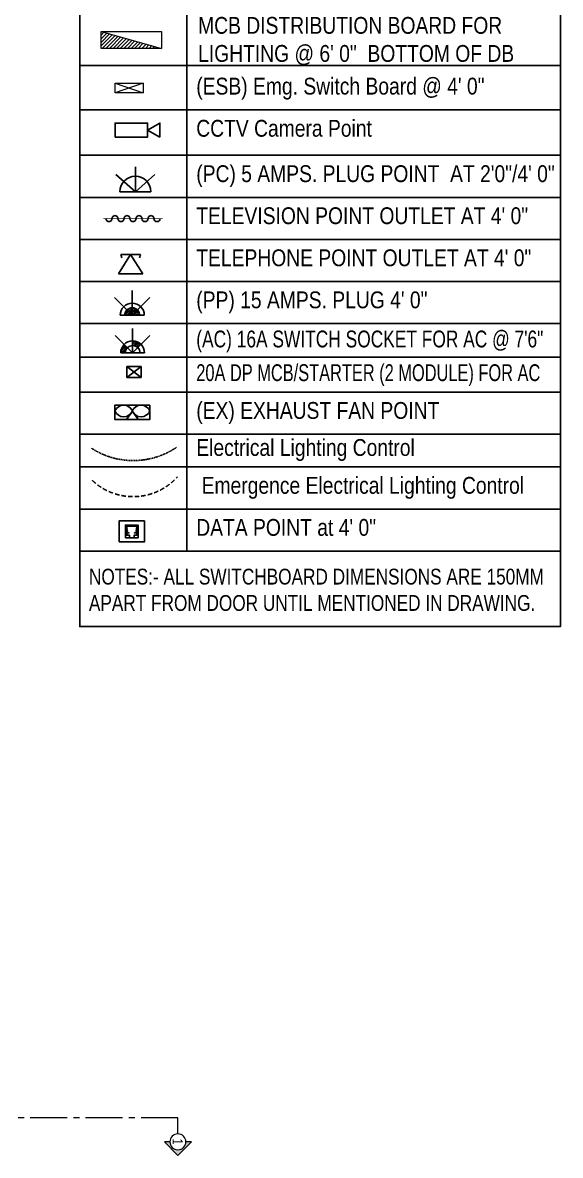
# Model space of a CAD drawing. Header units: inches. Extents: x 822859 to 1009930, y 496782 to 576896.
# Drawn here: x 847829 to 856026, y 516506 to 533772 of the extents above; entities that cross this region are included whole.
import ezdxf
from ezdxf.enums import TextEntityAlignment as Align

# ---------------------------------------------------------------- set-up
doc = ezdxf.new("R2010")
doc.units = ezdxf.units.IN
doc.header["$LTSCALE"] = 750
doc.header["$MEASUREMENT"] = 0
for name, pattern in [('CENTER', [2, 1.25, -0.25, 0.25, -0.25]), ('CENTER2', [1.125, 0.75, -0.125, 0.125, -0.125]), ('DASHED', [0.75, 0.5, -0.25]), ('HIDDEN', [0.375, 0.25, -0.125])]:
    doc.linetypes.add(name, pattern=pattern)
for name, color, linetype in [('AC 2 MODULE SWITCH', 6, 'DASHED'), ('CS SHEET', 7, 'Continuous'), ('E-45 exhaust fan point', 5, 'Continuous'), ('E-49 5A plug point', 150, 'Continuous'), ('E-50 15A plug point', 1, 'Continuous'), ('E-51 15 A AC PLUG POINT', 6, 'Continuous'), ('E-55 telephone point', 6, 'Continuous'), ('E-56 television point', 4, 'Continuous'), ('E-electrical panel', 95, 'Continuous'), ('ELE.datapoint', 103, 'Continuous'), ('PE-BULLET CAMERA', 5, 'Continuous'), ('PE-E-Electrical Control', 150, 'HIDDEN'), ('PE-E-Electrical Control_Emg.', 1, 'HIDDEN')]:
    doc.layers.add(name, color=color, linetype=linetype)
doc.layers.add('EL-E-47 switch board_Emg.', color=3, linetype='Continuous', lineweight=9)
doc.layers.add('SECTION LINE', color=14, linetype='CENTER', lineweight=9)
doc.styles.add('125', font='swisscl.ttf', dxfattribs={"height": 125})
doc.styles.add('NARROW', font='ARIALN.TTF', dxfattribs={"height": 2.25})

# ---------------------------------------------------------------- blocks, each defined once
blk = doc.blocks.new('section sym.')
h = blk.add_hatch(color=256)
h.dxf.hatch_style = 1
h.paths.add_polyline_path([(-240, 90), (-240, 153), (-393, 0), (-240, -153), (-240, -90, -0.414214), (-330, 0, -0.414214)])
at = {"layer": 'SECTION LINE', "linetype": 'Continuous'}
blk.add_line((-150, 0), (0, 0), dxfattribs=at)
blk.add_lwpolyline([(-240, -90), (-240, -153), (-393, 0), (-240, 153), (-240, 90)], dxfattribs=at)
blk.add_circle((-240, 0), 90, dxfattribs=at)
blk = doc.blocks.new('A$C37e82350')
at = {"layer": 'SECTION LINE', "linetype": 'CENTER2'}
blk.add_lwpolyline([(46181, 15657), (46124, 15657), (46124, -11420), (46168, -11420)], dxfattribs=at)
at = {"layer": 'SECTION LINE', "xscale": -1.347826086956522, "yscale": 1.347826086956522, "zscale": 1.347826086956522}
blk.add_blockref('section sym.', (46168, 15657, 0), dxfattribs=at)
at = {"layer": 'SECTION LINE', "style": '125'}
blk.add_text('1', height=155, dxfattribs=at).set_placement((46487, 15654, 0), align=Align.MIDDLE)
blk = doc.blocks.new('DRHASHGSDG')
at = {"color": 2, "rotation": 270}
blk.add_blockref('A$C37e82350', (3913, 9182), dxfattribs=at)
blk = doc.blocks.new('LDB')
at = {"lineweight": 13}
h = blk.add_hatch(dxfattribs=at)
h.set_pattern_fill('ANSI31', color=1, scale=219.119764)
h.set_pattern_definition([(45, (-422.566, 0), (-19.3676, 19.3676), [])])
h.paths.add_polyline_path([(-423, 183), (-423, 0), (228, 0)])
at = {"color": 1, "lineweight": 13}
blk.add_line((-423, 183), (228, 0), dxfattribs=at)
blk.add_lwpolyline([(-423, 183), (228, 183), (228, 0), (-423, 0)], close=True, dxfattribs=at)
blk = doc.blocks.new('P-01')
for p, q in [((-0.5, 0), (-0.5, 3.09)), ((-0.5, 0), (-2.91, 2.12)), ((-0.5, 0), (1.91, 2.12)), ((1.41, 0), (-2.41, 0))]:
    blk.add_line(p, q)
blk.add_arc((-0.5, 0), 1.91, 0.0293, 179.9707)
blk = doc.blocks.new('TV-02')
at = {"const_width": 0.171}
blk.add_lwpolyline([(4.52, 0), (-6.36, 0)], dxfattribs=at)
at = {"ltscale": 100}
for centre, major_axis, start_param, end_param in [((-5.34, 0), (0.39, 0.39), 5.497787, 8.63938), ((-3.13, 0), (0.39, 0.39), 5.497787, 8.63938), ((-0.92, 0), (0.39, 0.39), 5.497787, 8.63938), ((0.18, 0), (0.39, 0.39), 2.356194, 5.497787), ((1.28, 0), (-0.39, 0.39), 3.926991, 7.068583), ((2.39, 0), (0.39, 0.39), 2.356194, 5.497787), ((3.49, 0), (-0.39, 0.39), 3.926991, 7.068583), ((-4.23, 0), (0.39, 0.39), 2.356194, 5.497787), ((-2.03, 0), (-0.39, 0.39), 0.785398, 3.926991)]:
    blk.add_ellipse(centre, major_axis=major_axis, ratio=1, start_param=start_param, end_param=end_param, dxfattribs=at)
blk = doc.blocks.new('TP-01')
for p, q in [((0.01, 3.04), (-1.94, 0)), ((-1.53, 3.04), (1.56, 3.04)), ((-1.39, 2.51), (-1.53, 3.04)), ((1.94, 0), (0.01, 3.04)), ((1.56, 3.04), (1.38, 2.52)), ((-1.94, 0), (1.94, 0))]:
    blk.add_line(p, q)
blk = doc.blocks.new('PP-01')
h = blk.add_hatch()
h.set_pattern_fill('ANSI31', color=256, scale=1.635026, style=0)
h.set_pattern_definition([(45, (-4840.0876, -743.28332), (-0.14451727, 0.14451727), [])])
edge = h.paths.add_edge_path()
edge.add_ellipse((0, 0), major_axis=(0.861, 0.861), ratio=1, start_angle=90, end_angle=135)
edge.add_line((-1.22, 0), (0, 0))
edge.add_line((0, 0), (-0.86, 0.86))
edge = h.paths.add_edge_path()
edge.add_line((0, 0), (0, 1.22))
edge.add_ellipse((0, 0), major_axis=(0.861, 0.861), ratio=1, start_angle=45, end_angle=90)
edge.add_line((-0.86, 0.86), (0, 0))
edge = h.paths.add_edge_path()
edge.add_line((0, 0), (0.86, 0.86))
edge.add_ellipse((0, 0), major_axis=(0.861, 0.861), ratio=1, start_angle=0, end_angle=45)
edge.add_line((0, 1.22), (0, 0))
edge = h.paths.add_edge_path()
edge.add_ellipse((0, 0), major_axis=(0.861, 0.861), ratio=1, start_angle=-45, end_angle=0)
edge.add_line((0.86, 0.86), (0, 0))
edge.add_line((0, 0), (1.22, 0))
for p, q in [((0, 0), (0, 4.04)), ((0, 0), (-2.86, 2.86)), ((0, 0), (2.86, 2.86)), ((-1.96, 0), (1.96, 0))]:
    blk.add_line(p, q)
for radius in [1.96, 1.22]:
    blk.add_arc((0, 0), radius, 0, 180)
blk = doc.blocks.new('EF-01')
for p in [(-0.84, 0), (0.84, 0)]:
    blk.add_line(p, (0, 1.24))
blk.add_lwpolyline([(-2.52, 2.1), (2.52, 2.1), (2.52, 0), (-2.52, 0)], close=True)
for centre, start, end in [((-1.26, 0.74), 21.796, 158.204), ((1.26, 0.74), 21.796, 158.204), ((-1.26, 1.75), 201.796, 338.204), ((1.26, 1.75), 201.796, 338.204)]:
    blk.add_arc(centre, 1.36, start, end)
blk = doc.blocks.new('NETWORK POINT')
at = {"layer": 'ELE.datapoint'}
blk.add_line((-1.18, 0.72), (1.18, 0.72), dxfattribs=at)
for points in [[(-3, 4.5), (3, 4.5), (3, -0.5), (-3, -0.5)], [(-1.5, 3.5), (1.5, 3.5), (1.5, 0.5), (-1.5, 0.5)]]:
    blk.add_lwpolyline(points, close=True, dxfattribs=at)
for points in [[(-0.54, 3.5), (-0.54, 2.91), (-1.18, 2.91), (-1.18, 2.35), (-0.64, 2.35), (-1.18, 2.35), (-1.18, 1.87), (-0.96, 1.87), (-1.18, 1.87), (-1.18, 1.41), (-1.04, 1.41), (-1.18, 1.41), (-1.18, 0.97), (-1.09, 0.97), (-1.18, 0.97), (-1.18, 0.72)], [(0.54, 3.5), (0.54, 2.91), (1.18, 2.91), (1.18, 2.35), (0.64, 2.35), (1.18, 2.35), (1.18, 1.87), (0.96, 1.87), (1.18, 1.87), (1.18, 1.41), (1.04, 1.41), (1.18, 1.41), (1.18, 0.97), (1.09, 0.97), (1.18, 0.97), (1.18, 0.72)]]:
    blk.add_lwpolyline(points, dxfattribs=at)
blk = doc.blocks.new('A$C04D027DF')
at = {"layer": 'ELE.datapoint', "xscale": -6.066560696301166, "yscale": 6.066560696304803, "zscale": 6.066560696306078}
blk.add_blockref('NETWORK POINT', (0, 3), dxfattribs=at)
blk = doc.blocks.new('AC POINT')
at = {"layer": 'E-51 15 A AC PLUG POINT'}
h = blk.add_hatch(dxfattribs=at)
h.set_pattern_fill('ANSI31', color=256, scale=3.615362, style=0)
h.set_pattern_definition([(135, (0, 0.11503), (-0.28322, -0.28322), [])])
edge = h.paths.add_edge_path()
edge.add_ellipse((0, 0.12), major_axis=(1.69, -1.69), ratio=1, start_angle=270, end_angle=315)
edge.add_line((0, -2.27), (0, -3.73))
edge.add_ellipse((0, 0.12), major_axis=(2.72, -2.72), ratio=1, start_angle=270, end_angle=315, ccw=False)
edge.add_line((-2.72, -2.6), (-1.69, -1.57))
edge = h.paths.add_edge_path()
edge.add_ellipse((0, 0.12), major_axis=(1.69, -1.69), ratio=1, start_angle=180, end_angle=225)
edge.add_line((-2.39, 0.12), (-3.85, 0.12))
edge.add_ellipse((0, 0.12), major_axis=(2.72, -2.72), ratio=1, start_angle=180, end_angle=225, ccw=False)
edge.add_line((-2.72, 2.83), (-1.69, 1.8))
for p, q in [((0, 0.12), (-5.6, 5.72)), ((0, -3.73), (0, 3.96)), ((0, 0.12), (-7.92, 0.12)), ((0, 0.12), (-5.6, -5.49))]:
    blk.add_line(p, q, dxfattribs=at)
at = {"layer": 'E-51 15 A AC PLUG POINT', "extrusion": (0, 0, -1)}
for major_axis in [(-2.72, 2.72), (-1.69, 1.69)]:
    blk.add_ellipse((0, 0.12), major_axis=major_axis, ratio=1, start_param=3.926991, end_param=7.068583, dxfattribs=at)
blk = doc.blocks.new('AC SWITCH')
at = {"layer": 'AC 2 MODULE SWITCH', "color": 5, "linetype": 'ByBlock'}
for p, q in [((0, 2.95), (4.5, -2.95)), ((0, -2.95), (4.5, 2.95))]:
    blk.add_line(p, q, dxfattribs=at)
blk.add_lwpolyline([(0, 2.95), (4.5, 2.95), (4.5, -2.95), (0, -2.95)], close=True, dxfattribs=at)
blk = doc.blocks.new('EL-E-47 switch board_Emg.')
at = {"layer": 'EL-E-47 switch board_Emg.'}
for p, q in [((-38.1, -114.3), (38.1, 114.3)), ((-38.1, 114.3), (38.1, -114.3))]:
    blk.add_line(p, q, dxfattribs=at)
blk.add_lwpolyline([(-38.1, -114.3), (-38.1, 114.3), (38.1, 114.3), (38.1, -114.3)], close=True, dxfattribs=at)
blk = doc.blocks.new('IP BULLET CAMERA')
at = {"layer": 'PE-BULLET CAMERA', "color": 7}
for points in [[(0, 55.5), (256.4, 55.5), (256.4, -55.5), (0, -55.5), (0, 55.5)], [(354.1, 55.5), (354.1, -55.5), (256.4, 0), (354.1, 55.5)]]:
    blk.add_lwpolyline(points, dxfattribs=at)
blk = doc.blocks.new('zw$BD4E')
at = {"layer": 'CS SHEET'}
for p, q in [((0, -53865), (0, 0)), ((4531, -53865), (4531, -2178)), ((0, -33302), (20358, -33302)), ((0, -35173), (20358, -35173)), ((0, -37100), (20358, -37100)), ((0, -37100), (20358, -37100)), ((0, -38881), (20358, -38881)), ((0, -40663), (20358, -40663)), ((0, -42445), (20358, -42445)), ((0, -44227), (20358, -44227)), ((0, -45655), (20358, -45655)), ((0, -47128), (20358, -47128)), ((0, -47128), (20358, -47128)), ((0, -48910), (20358, -48910)), ((20358, -50302), (0, -50302)), ((0, -52083), (20358, -52083)), ((0, -53865), (20358, -53865))]:
    blk.add_line(p, q, dxfattribs=at)
for points in [[(20358, -2178), (20358, -53865)], [(0, -47128), (20358, -47128)]]:
    blk.add_lwpolyline(points, dxfattribs=at)
blk.add_lwpolyline([(20358, -53865), (0, -53865), (0, -57061), (20358, -57061)], close=True, dxfattribs=at)
at = {"layer": 'PE-E-Electrical Control', "ltscale": 0.25}
blk.add_arc((2268, -46756), 3274, 237.3197, 304.0478, dxfattribs=at)
at = {"layer": 'PE-E-Electrical Control_Emg.'}
blk.add_arc((2259, -49036), 2522, 226.7881, 317.9701, dxfattribs=at)
at = {"layer": 'AC 2 MODULE SWITCH', "linetype": 'ByBlock', "xscale": 102.725356955597, "yscale": 102.725356955597, "zscale": 102.725356955597, "rotation": 270.0000000000359}
blk.add_blockref('AC SWITCH', (2302, -46048), dxfattribs=at)
at = {"layer": 'E-45 exhaust fan point', "xscale": -292.3712425155171, "yscale": 292.3712425155171, "zscale": 292.3712425155171}
blk.add_blockref('EF-01', (2227, -48294), dxfattribs=at)
at = {"layer": 'E-49 5A plug point', "xscale": -342.4045666564999, "yscale": 342.4045666564999, "zscale": 434.8537996556955}
blk.add_blockref('P-01', (2186, -38641), dxfattribs=at)
at = {"layer": 'E-50 15A plug point', "xscale": 261.0963359383716, "yscale": 261.0963359383716, "zscale": 331.5923466432117}
blk.add_blockref('PP-01', (2222, -43876), dxfattribs=at)
at = {"layer": 'E-51 15 A AC PLUG POINT', "xscale": 130.8742063751401, "yscale": 130.8742063751401, "zscale": 130.8742063751401, "rotation": 270.0000000000359}
blk.add_blockref('AC POINT', (2223, -45466), dxfattribs=at)
at = {"layer": 'E-55 telephone point', "xscale": -268.5549310990398, "yscale": 268.5549310858048, "zscale": 341.0647624888981}
blk.add_blockref('TP-01', (2155, -42114), dxfattribs=at)
at = {"layer": 'E-56 television point', "xscale": -230.6024281254681, "yscale": 230.6024281254681, "zscale": 292.8650837206516, "rotation": 180.0000000000359}
blk.add_blockref('TV-02', (2467, -39784), dxfattribs=at)
at = {"layer": 'E-electrical panel', "xscale": 3.936857603567452, "yscale": 3.936857603567452, "zscale": 3.936857603567452}
blk.add_blockref('LDB', (2567, -32573), dxfattribs=at)
at = {"layer": 'ELE.datapoint', "ltscale": 10, "xscale": 29.44630973843443, "yscale": 29.44630973843443, "zscale": 29.44630973843443, "rotation": 180.0000000000356}
blk.add_blockref('A$C04D027DF', (2201, -52585), dxfattribs=at)
at = {"layer": 'PE-BULLET CAMERA', "xscale": -5.357589017187398, "yscale": 5.357589017187411, "zscale": 5.357589017187411, "rotation": 180.0000000001001}
blk.add_blockref('IP BULLET CAMERA', (1496, -36033), dxfattribs=at)
at = {"layer": 'PE-E-Electrical Control_Emg.', "xscale": 5.232768508859144, "yscale": 5.232768508859144, "zscale": 5.232768508859144, "rotation": 270.0000000000359}
blk.add_blockref('EL-E-47 switch board_Emg.', (2093, -34248), dxfattribs=at)
at = {"layer": 'CS SHEET', "ltscale": 50, "attachment_point": 1, "style": 'NARROW'}
for s, insert, char_height, width in [('MCB DISTRIBUTION BOARD FOR LIGHTING @ 6\' 0"  BOTTOM OF DB ', (5013, -31241), 712.72, 14539.25), ('(ESB) Emg. Switch Board @ 4\' 0"', (4935, -33814), 712.72, 13434.76), ('CCTV Camera Point', (4935, -35600), 712.72, 13372.18), ('(PC) 5 AMPS. PLUG POINT  AT 2\'0"/4\' 0"', (4935, -37522), 712.72, 15433.08), ('TELEVISION POINT OUTLET AT 4\' 0" ', (4935, -39303), 712.72, 14554.61), ('TELEPHONE POINT OUTLET AT 4\' 0"', (4935, -41085), 712.72, 16174.05), ('(PP) 15 AMPS. PLUG 4\' 0" ', (4935, -42867), 712.72, 13113.62), ('{\\fArial Narrow|b0|i0|c0|p34;\\W0.9;(AC) 16A SWITCH SOCKET FOR AC @ 7\'6"}', (4935, -44524), 712.72, 16708.34), ('{\\fArial Narrow|b0|i0|c0|p34;\\W0.85;20A DP MCB/STARTER (2 MODULE) FOR AC }', (4935, -45951), 712.72, 16485.62), ('(EX) EXHAUST FAN POINT', (4935, -47551), 712.72, 11973.47), ('Electrical Lighting Control', (4935, -49120), 712.72, 11872.44), (' Emergence Electrical Lighting Control', (4935, -50724), 712.72, 13928.08), ('DATA POINT at 4\' 0" ', (4935, -52505), 712.72, 12448.92), ('{\\W0.95;NOTES:- ALL SWITCHBOARD DIMENSIONS ARE 150MM APART FROM DOOR UNTIL MENTIONED IN DRAWING.}', (388, -54611), 669.7, 20958.87)]:
    blk.add_mtext(s, dxfattribs=dict(at, insert=insert, char_height=char_height, width=width))

msp = doc.modelspace()

# ---------------------------------------------------------------- block references
at = {"layer": 'CS SHEET', "color": 2}
msp.add_blockref('DRHASHGSDG', (830626, 554022), dxfattribs=at)
at = {"layer": 'PE-E-Electrical Control', "xscale": 0.359867093050368, "yscale": 0.359867093050368, "zscale": 0.359867093050368}
msp.add_blockref('zw$BD4E', (848700, 545101), dxfattribs=at)

doc.saveas('drawing.dxf')
